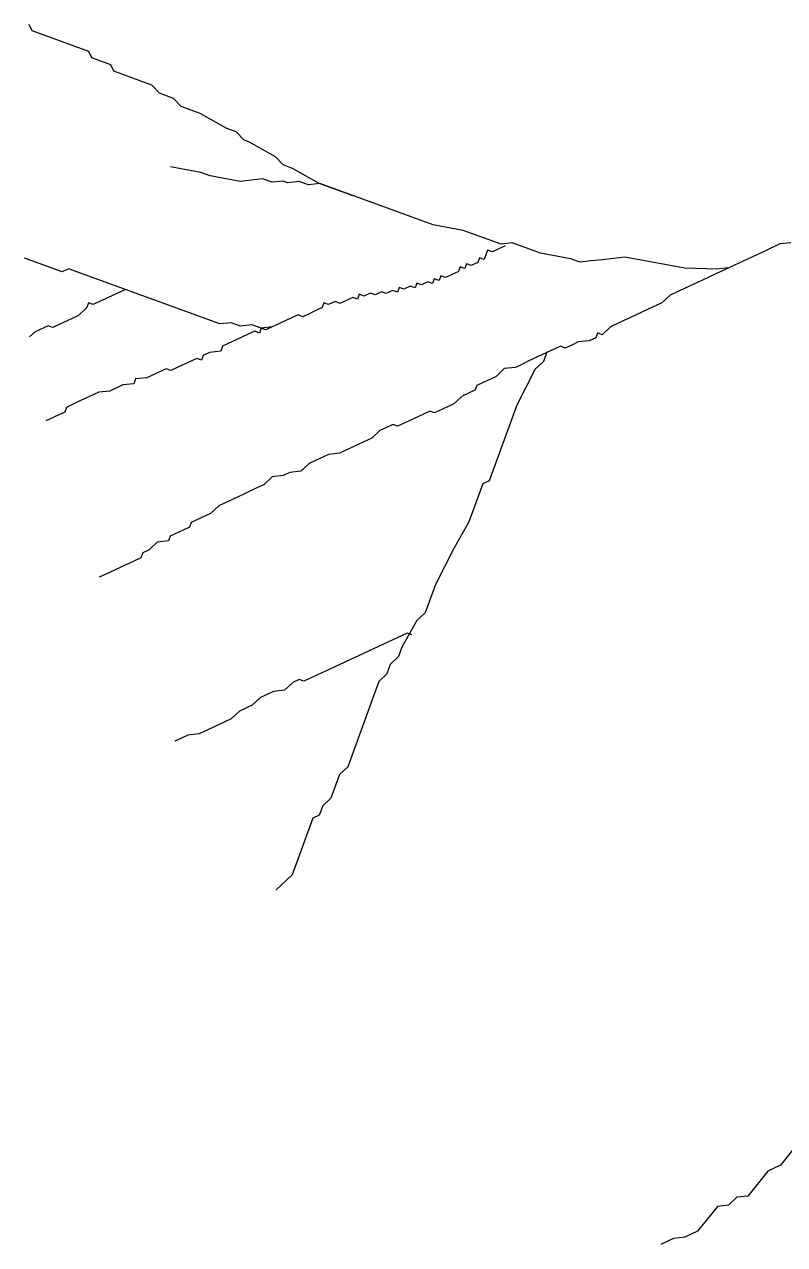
# Model space of a CAD drawing. Header units: inches. Extents: x -50945 to 250244, y -404780 to 18493.
# Drawn here: x 160928.2 to 161157.2, y -20121.4 to -19753.8 of the extents above; entities that cross this region are included whole.
import ezdxf

# ---------------------------------------------------------------- set-up
doc = ezdxf.new("R2010")
doc.units = ezdxf.units.IN
doc.header["$MEASUREMENT"] = 0
doc.layers.add('iGo户型优化', color=7, linetype='Continuous')
doc.layers.add('天棚材质标注', color=2, linetype='Continuous', lineweight=5)

# ---------------------------------------------------------------- blocks, each defined once
blk = doc.blocks.new('fbgb')
at = {"layer": 'iGo户型优化', "color": 1, "ltscale": 100}
for p, q in [((57999.64, -119854.54), (57998.73, -119852.6)), ((58016.72, -119860.76), (57999.64, -119854.54)), ((58017.62, -119862.7), (58016.72, -119860.76)), ((58023.31, -119864.78), (58017.62, -119862.7)), ((58024.22, -119866.72), (58023.31, -119864.78)), ((58035.6, -119870.86), (58024.22, -119866.72)), ((58037.93, -119873.32), (58035.6, -119870.86)), ((58042.2, -119874.88), (58037.93, -119873.32)), ((58044.53, -119877.34), (58042.2, -119874.88)), ((58050.22, -119879.41), (58044.53, -119877.34)), ((58058.24, -119883.94), (58050.22, -119879.41)), ((58061.09, -119884.98), (58058.24, -119883.94)), ((58063.42, -119887.44), (58061.09, -119884.98)), ((58064.84, -119887.95), (58063.42, -119887.44)), ((58072.86, -119892.49), (58064.84, -119887.95)), ((58075.19, -119894.95), (58072.86, -119892.49)), ((58050.37, -119897.2), (58041.31, -119895.52)), ((58053.21, -119898.24), (58050.37, -119897.2)), ((58078.04, -119895.98), (58075.19, -119894.95)), ((58086.06, -119900.52), (58078.04, -119895.98)), ((58062.27, -119899.92), (58053.21, -119898.24)), ((58065.64, -119899.53), (58062.27, -119899.92)), ((58069, -119899.14), (58065.64, -119899.53)), ((58071.85, -119900.18), (58069, -119899.14)), ((58075.21, -119899.79), (58071.85, -119900.18)), ((58076.64, -119900.31), (58075.21, -119899.79)), ((58080, -119899.92), (58076.64, -119900.31)), ((58082.85, -119900.96), (58080, -119899.92)), ((58086.21, -119900.57), (58082.85, -119900.96)), ((58096.02, -119904.14), (58086.06, -119900.52)), ((58120.37, -119913), (58086.21, -119900.57)), ((58129.43, -119914.68), (58120.37, -119913)), ((58140.81, -119918.83), (58129.43, -119914.68)), ((58142.08, -119919.29), (58140.14, -119920.2)), ((58144.18, -119918.44), (58140.81, -119918.83)), ((58152.72, -119921.55), (58144.18, -119918.44)), ((58224.73, -119918.76), (58220.84, -119920.58)), ((58228.09, -119918.38), (58224.73, -119918.76)), ((58008.66, -119927.19), (57997.27, -119923.04)), ((58134.31, -119922.92), (58133.79, -119924.34)), ((58135.74, -119923.44), (58134.31, -119922.92)), ((58136.77, -119920.59), (58135.74, -119923.44)), ((58138.2, -119921.11), (58136.77, -119920.59)), ((58140.14, -119920.2), (58138.2, -119921.11)), ((58161.77, -119923.23), (58152.72, -119921.55)), ((58174.71, -119923.1), (58171.35, -119923.49)), ((58178.08, -119922.71), (58174.71, -119923.1)), ((58196.19, -119926.08), (58178.08, -119922.71)), ((58218.9, -119921.48), (58215.02, -119923.3)), ((58220.84, -119920.58), (58218.9, -119921.48)), ((58010.6, -119926.28), (58008.66, -119927.19)), ((58056.14, -119942.86), (58010.6, -119926.28)), ((58128.49, -119925.64), (58127.97, -119927.06)), ((58129.91, -119926.16), (58128.49, -119925.64)), ((58130.43, -119924.73), (58129.91, -119926.16)), ((58131.85, -119925.25), (58130.43, -119924.73)), ((58133.79, -119924.34), (58131.85, -119925.25)), ((58164.62, -119924.27), (58161.77, -119923.23)), ((58167.98, -119923.88), (58164.62, -119924.27)), ((58171.35, -119923.49), (58167.98, -119923.88)), ((58205.77, -119926.34), (58196.19, -119926.08)), ((58211.14, -119925.11), (58205.31, -119927.83)), ((58209.13, -119925.95), (58205.77, -119926.34)), ((58215.02, -119923.3), (58211.14, -119925.11)), ((58118.78, -119930.17), (58116.84, -119931.08)), ((58120.2, -119930.69), (58118.78, -119930.17)), ((58120.72, -119929.26), (58120.2, -119930.69)), ((58122.15, -119929.78), (58120.72, -119929.26)), ((58122.66, -119928.36), (58122.15, -119929.78)), ((58124.09, -119928.87), (58122.66, -119928.36)), ((58127.97, -119927.06), (58124.09, -119928.87)), ((58201.43, -119929.64), (58197.55, -119931.45)), ((58203.37, -119928.73), (58201.43, -119929.64)), ((58205.31, -119927.83), (58203.37, -119928.73)), ((58027.68, -119932.5), (58023.79, -119934.31)), ((58029.1, -119933.01), (58027.68, -119932.5)), ((58098.07, -119933.92), (58097.55, -119935.35)), ((58099.5, -119934.44), (58098.07, -119933.92)), ((58101.44, -119933.53), (58099.5, -119934.44)), ((58102.86, -119934.05), (58101.44, -119933.53)), ((58104.8, -119933.15), (58102.86, -119934.05)), ((58106.23, -119933.66), (58104.8, -119933.15)), ((58108.17, -119932.76), (58106.23, -119933.66)), ((58109.59, -119933.28), (58108.17, -119932.76)), ((58110.11, -119931.85), (58109.59, -119933.28)), ((58111.53, -119932.37), (58110.11, -119931.85)), ((58113.47, -119931.46), (58111.53, -119932.37)), ((58114.9, -119931.98), (58113.47, -119931.46)), ((58115.42, -119930.56), (58114.9, -119931.98)), ((58116.84, -119931.08), (58115.42, -119930.56)), ((58191.72, -119934.17), (58189.26, -119936.5)), ((58197.55, -119931.45), (58191.72, -119934.17)), ((58016.55, -119936.51), (58016.03, -119937.93)), ((58017.97, -119937.03), (58016.55, -119936.51)), ((58019.91, -119936.12), (58017.97, -119937.03)), ((58021.85, -119935.21), (58019.91, -119936.12)), ((58023.79, -119934.31), (58021.85, -119935.21)), ((58087.46, -119936.51), (58086.94, -119937.94)), ((58088.88, -119937.03), (58087.46, -119936.51)), ((58090.83, -119936.12), (58088.88, -119937.03)), ((58092.25, -119936.64), (58090.83, -119936.12)), ((58096.13, -119934.83), (58092.25, -119936.64)), ((58097.55, -119935.35), (58096.13, -119934.83)), ((58189.26, -119936.5), (58183.44, -119939.22)), ((58011.63, -119941.17), (58007.74, -119942.98)), ((58013.57, -119940.26), (58011.63, -119941.17)), ((58016.03, -119937.93), (58013.57, -119940.26)), ((58077.75, -119941.04), (58075.81, -119941.95)), ((58079.69, -119940.14), (58077.75, -119941.04)), ((58081.12, -119940.66), (58079.69, -119940.14)), ((58083.06, -119939.75), (58081.12, -119940.66)), ((58085, -119938.84), (58083.06, -119939.75)), ((58086.94, -119937.94), (58085, -119938.84)), ((58179.55, -119941.03), (58177.61, -119941.94)), ((58183.44, -119939.22), (58179.55, -119941.03)), ((58000.49, -119945.18), (57998.79, -119946.76)), ((58004.38, -119943.37), (58000.49, -119945.18)), ((58005.8, -119943.89), (58004.38, -119943.37)), ((58007.74, -119942.98), (58005.8, -119943.89)), ((58059.51, -119942.47), (58056.14, -119942.86)), ((58062.35, -119943.5), (58059.51, -119942.47)), ((58065.72, -119943.11), (58062.35, -119943.5)), ((58066.62, -119945.06), (58064.68, -119945.96)), ((58068.56, -119944.15), (58065.72, -119943.11)), ((58068.04, -119945.58), (58066.62, -119945.06)), ((58068.56, -119944.15), (58068.04, -119945.58)), ((58071.93, -119943.76), (58068.56, -119944.15)), ((58069.99, -119944.67), (58068.56, -119944.15)), ((58071.93, -119943.76), (58069.99, -119944.67)), ((58075.81, -119941.95), (58071.93, -119943.76)), ((58173.73, -119943.75), (58171.27, -119946.08)), ((58177.61, -119941.94), (58173.73, -119943.75)), ((58062.74, -119946.87), (58056.91, -119949.59)), ((58064.68, -119945.96), (58062.74, -119946.87)), ((58164.02, -119948.28), (58162.08, -119949.19)), ((58167.38, -119947.9), (58164.02, -119948.28)), ((58169.33, -119946.99), (58167.38, -119947.9)), ((58169.84, -119945.56), (58169.33, -119946.99)), ((58171.27, -119946.08), (58169.84, -119945.56)), ((58051.09, -119952.31), (58050.57, -119953.73)), ((58053.03, -119951.4), (58051.09, -119952.31)), ((58056.39, -119951.01), (58053.03, -119951.4)), ((58056.91, -119949.59), (58056.39, -119951.01)), ((58154.83, -119951.39), (58149.01, -119954.11)), ((58154.61, -119951.28), (58153.58, -119954.12)), ((58156.77, -119950.48), (58154.83, -119951.39)), ((58158.71, -119949.58), (58156.77, -119950.48)), ((58160.14, -119950.1), (58158.71, -119949.58)), ((58162.08, -119949.19), (58160.14, -119950.1)), ((58043.32, -119955.93), (58041.38, -119956.84)), ((58049.15, -119953.21), (58043.32, -119955.93)), ((58050.57, -119953.73), (58049.15, -119953.21)), ((58145.12, -119955.92), (58141.76, -119956.31)), ((58147.06, -119955.02), (58145.12, -119955.92)), ((58149.01, -119954.11), (58147.06, -119955.02)), ((58153.58, -119954.12), (58151.12, -119956.46)), ((58030.77, -119959.43), (58030.25, -119960.85)), ((58034.13, -119959.04), (58030.77, -119959.43)), ((58036.07, -119958.13), (58034.13, -119959.04)), ((58039.96, -119956.32), (58036.07, -119958.13)), ((58041.38, -119956.84), (58039.96, -119956.32)), ((58139.3, -119958.64), (58135.41, -119960.45)), ((58141.76, -119956.31), (58139.3, -119958.64)), ((58151.12, -119956.46), (58145.55, -119967.33)), ((58019.64, -119963.44), (58015.75, -119965.25)), ((58023, -119963.05), (58019.64, -119963.44)), ((58026.88, -119961.24), (58023, -119963.05)), ((58030.25, -119960.85), (58026.88, -119961.24)), ((58132.95, -119962.78), (58129.07, -119964.6)), ((58133.47, -119961.36), (58132.95, -119962.78)), ((58135.41, -119960.45), (58133.47, -119961.36)), ((58013.81, -119966.16), (58009.93, -119967.97)), ((58015.75, -119965.25), (58013.81, -119966.16)), ((58126.61, -119966.93), (58124.67, -119967.83)), ((58129.07, -119964.6), (58126.61, -119966.93)), ((58007.47, -119970.3), (58003.76, -119972.01)), ((58009.41, -119969.4), (58007.47, -119970.3)), ((58009.93, -119967.97), (58009.41, -119969.4)), ((58117.42, -119970.03), (58111.6, -119972.75)), ((58119.36, -119969.13), (58117.42, -119970.03)), ((58120.79, -119969.65), (58119.36, -119969.13)), ((58124.67, -119967.83), (58120.79, -119969.65)), ((58145.55, -119967.33), (58137.25, -119990.12)), ((58106.29, -119974.05), (58104.35, -119974.95)), ((58108.23, -119973.14), (58106.29, -119974.05)), ((58109.66, -119973.66), (58108.23, -119973.14)), ((58111.6, -119972.75), (58109.66, -119973.66)), ((58101.89, -119977.29), (58098.01, -119979.1)), ((58104.35, -119974.95), (58101.89, -119977.29)), ((58092.18, -119981.82), (58088.82, -119982.21)), ((58096.06, -119980), (58092.18, -119981.82)), ((58098.01, -119979.1), (58096.06, -119980)), ((58082.99, -119984.92), (58080.53, -119987.25)), ((58084.93, -119984.02), (58082.99, -119984.92)), ((58088.82, -119982.21), (58084.93, -119984.02)), ((58071.86, -119988.94), (58069.4, -119991.27)), ((58075.23, -119988.55), (58071.86, -119988.94)), ((58077.17, -119987.64), (58075.23, -119988.55)), ((58080.53, -119987.25), (58077.17, -119987.64)), ((58067.46, -119992.17), (58063.58, -119993.99)), ((58069.4, -119991.27), (58067.46, -119992.17)), ((58135.31, -119991.03), (58131.16, -120002.42)), ((58137.25, -119990.12), (58135.31, -119991.03)), ((58059.69, -119995.8), (58057.75, -119996.71)), ((58061.63, -119994.89), (58059.69, -119995.8)), ((58063.58, -119993.99), (58061.63, -119994.89)), ((58053.35, -119999.94), (58047.52, -120002.66)), ((58055.81, -119997.61), (58053.35, -119999.94)), ((58057.75, -119996.71), (58055.81, -119997.61)), ((58047.52, -120002.66), (58047.01, -120004.09)), ((58131.16, -120002.42), (58126.63, -120010.45)), ((58041.18, -120006.81), (58040.66, -120008.23)), ((58045.06, -120004.99), (58041.18, -120006.81)), ((58047.01, -120004.09), (58045.06, -120004.99)), ((58034.84, -120010.95), (58032.9, -120011.85)), ((58037.3, -120008.62), (58034.84, -120010.95)), ((58040.66, -120008.23), (58037.3, -120008.62)), ((58126.63, -120010.45), (58121.06, -120021.33)), ((58030.44, -120014.19), (58024.61, -120016.9)), ((58032.38, -120013.28), (58030.44, -120014.19)), ((58032.9, -120011.85), (58032.38, -120013.28)), ((58022.67, -120017.81), (58019.75, -120019.14)), ((58024.61, -120016.9), (58022.67, -120017.81)), ((58121.06, -120021.33), (58117.95, -120029.87)), ((58115.49, -120032.2), (58110.96, -120040.23)), ((58117.95, -120029.87), (58115.49, -120032.2)), ((58112.51, -120035.96), (58100.86, -120041.4)), ((58113.93, -120036.48), (58112.51, -120035.96)), ((58110.96, -120040.23), (58109.92, -120043.08)), ((58100.86, -120041.4), (58089.21, -120046.83)), ((58109.92, -120043.08), (58107.46, -120045.41)), ((58089.21, -120046.83), (58085.33, -120048.65)), ((58107.46, -120045.41), (58106.42, -120048.26)), ((58078.08, -120050.85), (58075.62, -120053.18)), ((58080.02, -120049.94), (58078.08, -120050.85)), ((58081.45, -120050.46), (58080.02, -120049.94)), ((58085.33, -120048.65), (58081.45, -120050.46)), ((58103.96, -120050.59), (58094.63, -120076.23)), ((58106.42, -120048.26), (58103.96, -120050.59)), ((58068.37, -120055.38), (58065.91, -120057.71)), ((58072.26, -120053.57), (58068.37, -120055.38)), ((58075.62, -120053.18), (58072.26, -120053.57)), ((58063.97, -120058.61), (58062.03, -120059.52)), ((58065.91, -120057.71), (58063.97, -120058.61)), ((58057.63, -120062.76), (58055.69, -120063.66)), ((58059.57, -120061.85), (58057.63, -120062.76)), ((58062.03, -120059.52), (58059.57, -120061.85)), ((58049.86, -120066.38), (58046.5, -120066.77)), ((58055.69, -120063.66), (58049.86, -120066.38)), ((58044.56, -120067.68), (58042.61, -120068.58)), ((58046.5, -120066.77), (58044.56, -120067.68)), ((58094.63, -120076.23), (58092.17, -120078.56)), ((58092.17, -120078.56), (58089.58, -120085.68)), ((58087.12, -120088.01), (58086.08, -120090.86)), ((58089.58, -120085.68), (58087.12, -120088.01)), ((58084.14, -120091.76), (58077.92, -120108.86)), ((58086.08, -120090.86), (58084.14, -120091.76)), ((58077.92, -120108.86), (58073.13, -120113.29)), ((58230.96, -120188.75), (58225.01, -120196.26)), ((58221.12, -120198.08), (58215.17, -120205.59)), ((58225.01, -120196.26), (58221.12, -120198.08)), ((58211.8, -120205.97), (58209.34, -120208.31)), ((58215.17, -120205.59), (58211.8, -120205.97)), ((58205.98, -120208.69), (58200.02, -120216.2)), ((58209.34, -120208.31), (58205.98, -120208.69)), ((58200.02, -120216.2), (58196.14, -120218.02)), ((58192.77, -120218.4), (58188.89, -120220.22)), ((58196.14, -120218.02), (58192.77, -120218.4))]:
    blk.add_line(p, q, dxfattribs=at)

msp = doc.modelspace()

# ---------------------------------------------------------------- block references
at = {"layer": '天棚材质标注', "color": 1}
msp.add_blockref('fbgb', (102930.96, 100098.81), dxfattribs=at)

doc.saveas('drawing.dxf')
